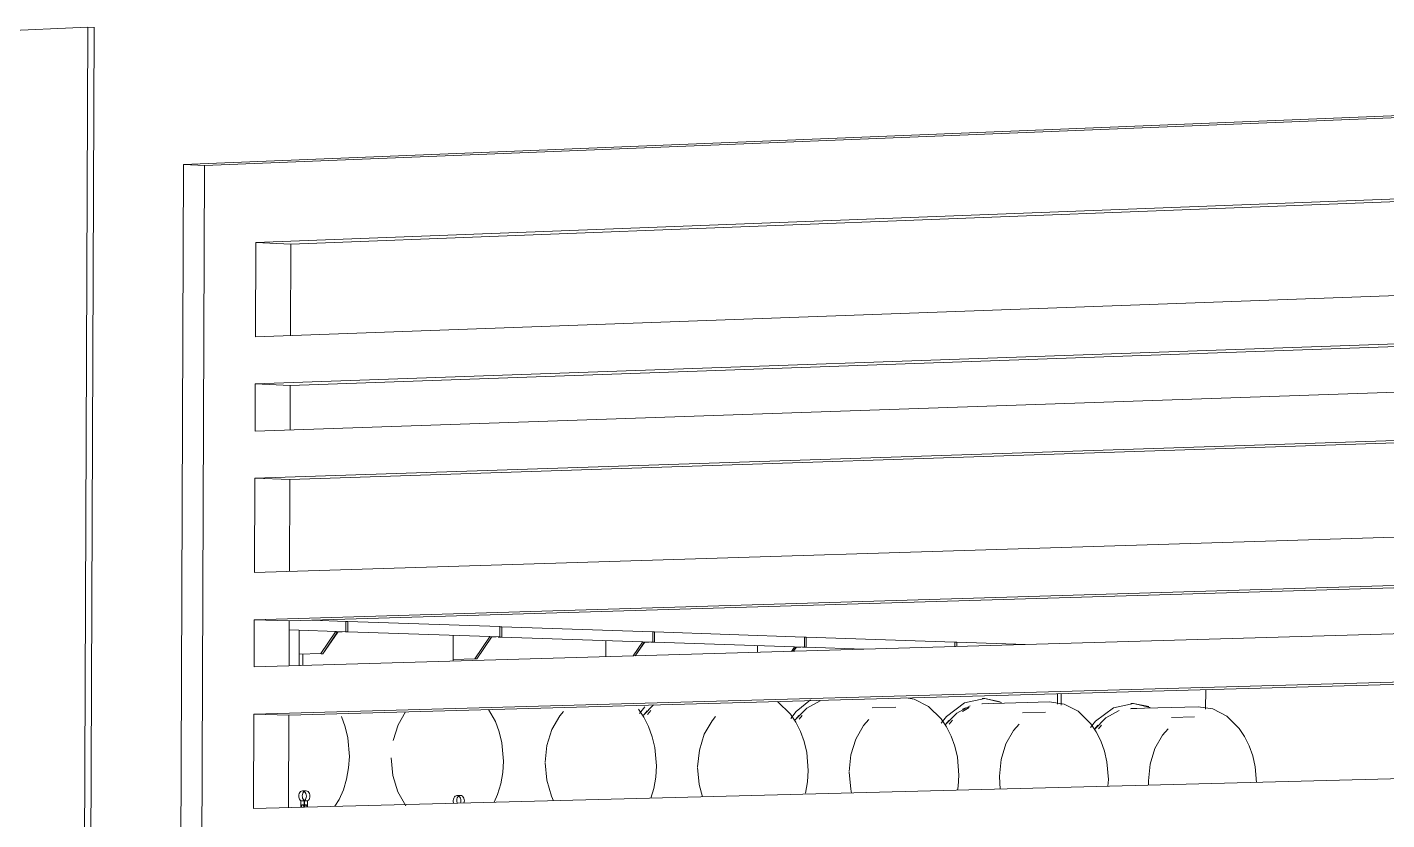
# Model space of a CAD drawing. Header units: metres. Extents: x -144 to 1000, y -717 to 29.
# Drawn here: x 11.7626 to 12.1905, y -563.7582 to -563.5087 of the extents above; entities that cross this region are included whole.
import ezdxf

# ---------------------------------------------------------------- set-up
doc = ezdxf.new("R2010")
doc.units = ezdxf.units.M
doc.layers.add('A-WALL', color=4, linetype='Continuous', lineweight=9)
doc.layers.add('E-ELEC-FIXT', color=7, linetype='Continuous', lineweight=9)

msp = doc.modelspace()

# ---------------------------------------------------------------- linework, layer by layer
at = {"layer": 'A-WALL', "lineweight": 9}
for p, q in [((11.78162, -563.50878), (10.87591, -563.54798)), ((11.77845, -564.294), (11.78162, -563.50878)), ((11.78364, -563.50869), (11.78047, -564.29403)), ((11.78162, -563.50878), (11.78364, -563.50888)), ((11.8118, -563.55194), (12.7868, -563.51279)), ((12.78639, -563.51341), (11.81842, -563.55224)), ((11.8345, -563.57651), (12.7799, -563.54024)), ((12.77919, -563.54122), (11.84553, -563.57699)), ((11.80902, -564.24975), (11.8118, -563.55194)), ((11.8118, -563.55194), (11.81843, -563.55224)), ((11.81842, -563.55224), (11.81565, -564.24969)), ((12.77984, -563.57187), (11.83439, -563.60619)), ((11.83439, -563.60619), (11.8345, -563.57651)), ((11.84553, -563.57699), (11.8345, -563.57651)), ((11.84553, -563.57699), (11.84541, -563.60579)), ((11.83433, -563.62103), (12.77981, -563.58769)), ((12.7791, -563.5886), (11.84535, -563.62147)), ((12.77978, -563.60351), (11.83427, -563.63587)), ((11.83421, -563.65071), (12.77975, -563.61933)), ((11.83427, -563.63587), (11.83433, -563.62103)), ((11.84535, -563.62147), (11.83433, -563.62103)), ((12.77904, -563.62019), (11.84524, -563.65112)), ((11.84535, -563.62147), (11.8453, -563.63549)), ((11.83409, -563.68039), (11.83421, -563.65071)), ((12.77969, -563.65098), (11.83409, -563.68039)), ((11.84524, -563.65112), (11.83421, -563.65071)), ((11.84524, -563.65112), (11.84512, -563.68005)), ((11.83404, -563.69523), (12.77965, -563.6668)), ((12.77894, -563.66758), (11.84506, -563.69561)), ((12.77962, -563.68263), (11.83398, -563.71008)), ((11.83398, -563.71008), (11.83404, -563.69523)), ((11.84506, -563.69561), (11.83404, -563.69523)), ((11.83392, -563.72492), (12.77959, -563.69845)), ((12.77888, -563.69917), (11.84495, -563.72527)), ((11.84506, -563.69561), (11.84501, -563.70976)), ((11.8338, -563.75461), (11.83392, -563.72492)), ((11.84495, -563.72527), (11.83392, -563.72492)), ((11.84495, -563.72527), (11.84483, -563.75433)), ((12.77953, -563.73011), (11.8338, -563.75461))]:
    msp.add_line(p, q, dxfattribs=at)
at = {"layer": 'E-ELEC-FIXT'}
for p, q in [((11.84509, -563.6984), (11.86289, -563.699)), ((11.84811, -563.70966), (11.84816, -563.69851)), ((11.8629, -563.69575), (11.85229, -563.69539)), ((11.85502, -563.70589), (11.85963, -563.69906)), ((11.86023, -563.69908), (11.85562, -563.70591)), ((11.86028, -563.69912), (11.85566, -563.70594)), ((11.86173, -563.699), (11.85963, -563.69906)), ((11.86293, -563.69904), (11.86275, -563.69903)), ((11.86293, -563.69904), (11.86275, -563.69905)), ((11.86289, -563.699), (11.8629, -563.69575)), ((11.86293, -563.69904), (11.86349, -563.69902)), ((11.8635, -563.69577), (11.86294, -563.69579)), ((11.86349, -563.69902), (11.8635, -563.69577)), ((11.86349, -563.69902), (11.91134, -563.70064)), ((11.91135, -563.6974), (11.8635, -563.69577)), ((11.91134, -563.70064), (11.91135, -563.6974)), ((11.91195, -563.69742), (11.9114, -563.69744)), ((11.91194, -563.70066), (11.91195, -563.69742)), ((11.95944, -563.69904), (11.91195, -563.69742)), ((11.95943, -563.70226), (11.95944, -563.69904)), ((11.96003, -563.69906), (11.95948, -563.69908)), ((11.96002, -563.70228), (11.96003, -563.69906)), ((12.00716, -563.70066), (11.96003, -563.69906)), ((11.89659, -563.70826), (11.89662, -563.70014)), ((11.90348, -563.7075), (11.90809, -563.7007)), ((11.90869, -563.70072), (11.90408, -563.70752)), ((11.90873, -563.70075), (11.90412, -563.70755)), ((11.91019, -563.70064), (11.90809, -563.7007)), ((11.91138, -563.70068), (11.91079, -563.70066)), ((11.91138, -563.70068), (11.91194, -563.70066)), ((11.91194, -563.70066), (11.95943, -563.70226)), ((11.9447, -563.70686), (11.94472, -563.70177)), ((11.95326, -563.70662), (11.95618, -563.70232)), ((11.95678, -563.70234), (11.95388, -563.7066)), ((11.95681, -563.70238), (11.95394, -563.7066)), ((11.95828, -563.70226), (11.95618, -563.70232)), ((11.95946, -563.7023), (11.95887, -563.70228)), ((11.95946, -563.7023), (11.96002, -563.70228)), ((11.96002, -563.70228), (12.00715, -563.70387)), ((11.99244, -563.70548), (11.99245, -563.70338)), ((12.00715, -563.70387), (12.00716, -563.70066)), ((12.00775, -563.70068), (12.00719, -563.7007)), ((12.00773, -563.70389), (12.00775, -563.70068)), ((12.05451, -563.70227), (12.00775, -563.70068)), ((12.05451, -563.70368), (12.05451, -563.70227)), ((12.0551, -563.70229), (12.05454, -563.70231)), ((12.05509, -563.70366), (12.0551, -563.70229)), ((12.07679, -563.70303), (12.0551, -563.70229)), ((11.84813, -563.70609), (11.85502, -563.70589)), ((11.84933, -563.70609), (11.84932, -563.70963)), ((11.85562, -563.70591), (11.85502, -563.70589)), ((11.85566, -563.70594), (11.85506, -563.70592)), ((11.89659, -563.7077), (11.90348, -563.7075)), ((11.90408, -563.70752), (11.90348, -563.7075)), ((11.90412, -563.70755), (11.90352, -563.70753)), ((12.00306, -563.70517), (12.00391, -563.70393)), ((12.0045, -563.70395), (12.00368, -563.70515)), ((12.00453, -563.70399), (12.00373, -563.70515)), ((12.006, -563.70387), (12.00391, -563.70393)), ((12.00718, -563.70391), (12.00659, -563.70389)), ((12.00718, -563.70391), (12.00773, -563.70389)), ((12.00773, -563.70389), (12.02592, -563.70451)), ((12.00461, -563.72413), (12.00911, -563.72046)), ((12.00789, -563.72306), (12.01215, -563.72079)), ((12.03921, -563.71984), (12.04176, -563.72022)), ((12.04176, -563.72022), (12.04622, -563.72252)), ((12.05752, -563.72139), (12.0639, -563.72006)), ((12.06308, -563.72006), (12.06395, -563.72006)), ((12.0639, -563.72006), (12.06921, -563.7213)), ((12.06395, -563.72006), (12.06873, -563.72103)), ((12.08677, -563.72184), (12.08679, -563.71851)), ((12.08795, -563.71848), (12.08793, -563.72209)), ((12.13343, -563.72333), (12.13345, -563.71721)), ((11.8816, -563.72421), (11.87929, -563.72825)), ((11.90775, -563.72352), (11.90997, -563.72727)), ((11.9313, -563.72412), (11.93015, -563.72549)), ((11.95493, -563.72336), (11.95666, -563.72591)), ((11.95525, -563.72477), (11.95698, -563.7226)), ((11.95658, -563.72524), (11.9597, -563.72198)), ((11.95673, -563.72506), (11.95773, -563.72385)), ((11.95884, -563.72382), (11.95783, -563.72503)), ((11.99874, -563.72098), (12.00274, -563.7249)), ((12.00274, -563.7249), (12.00446, -563.72745)), ((12.0029, -563.72629), (12.00461, -563.72413)), ((12.00423, -563.72676), (12.00789, -563.72306)), ((12.02853, -563.72298), (12.0359, -563.72277)), ((12.04622, -563.72252), (12.05019, -563.72643)), ((12.05151, -563.72827), (12.05514, -563.72458)), ((12.05189, -563.72565), (12.05752, -563.72139)), ((12.05514, -563.72458), (12.05937, -563.72232)), ((12.05902, -563.72287), (12.05687, -563.7241)), ((12.05694, -563.72341), (12.05791, -563.72291)), ((12.065, -563.72163), (12.06296, -563.72172)), ((12.06313, -563.72165), (12.08425, -563.72107)), ((12.07577, -563.7245), (12.08308, -563.7243)), ((12.08425, -563.72107), (12.08892, -563.72175)), ((12.08892, -563.72175), (12.09334, -563.72405)), ((12.09334, -563.72405), (12.09728, -563.72794)), ((12.09881, -563.72716), (12.1044, -563.72292)), ((12.10204, -563.72609), (12.10623, -563.72384)), ((12.1044, -563.72292), (12.11073, -563.72159)), ((12.11183, -563.72315), (12.10981, -563.72324)), ((12.10992, -563.72159), (12.11077, -563.72159)), ((12.10997, -563.72318), (12.13108, -563.72259)), ((12.11073, -563.72159), (12.11601, -563.72282)), ((12.11077, -563.72159), (12.11552, -563.72255)), ((12.13108, -563.72259), (12.13571, -563.72328)), ((12.13571, -563.72328), (12.1401, -563.72557)), ((11.86144, -563.72572), (11.86262, -563.72894)), ((11.86262, -563.72894), (11.86345, -563.7324)), ((11.87929, -563.72825), (11.87772, -563.73326)), ((11.90997, -563.72727), (11.91115, -563.73049)), ((11.93015, -563.72549), (11.92767, -563.72977)), ((11.95666, -563.72591), (11.95813, -563.72882)), ((11.95813, -563.72882), (11.9593, -563.73203)), ((11.97813, -563.72702), (11.97567, -563.73128)), ((11.97922, -563.72572), (11.97813, -563.72702)), ((12.00437, -563.72658), (12.00537, -563.72538)), ((12.00446, -563.72745), (12.00593, -563.73035)), ((12.00648, -563.72535), (12.00547, -563.72655)), ((12.02575, -563.72854), (12.02331, -563.73278)), ((12.02745, -563.7266), (12.02575, -563.72854)), ((12.05019, -563.72643), (12.0519, -563.72897)), ((12.05024, -563.72773), (12.05189, -563.72565)), ((12.05165, -563.72809), (12.05264, -563.72689)), ((12.0519, -563.72897), (12.05335, -563.73186)), ((12.05375, -563.72686), (12.05275, -563.72806)), ((12.07472, -563.72809), (12.07301, -563.73004)), ((12.09725, -563.72911), (12.09881, -563.72716)), ((12.09728, -563.72794), (12.09898, -563.73048)), ((12.09843, -563.72977), (12.10204, -563.72609)), ((12.09857, -563.72959), (12.09955, -563.7284)), ((12.10066, -563.72837), (12.09967, -563.72956)), ((12.12266, -563.72601), (12.12991, -563.72581)), ((12.1401, -563.72557), (12.14402, -563.72945)), ((12.14402, -563.72945), (12.1457, -563.73198)), ((11.86345, -563.7324), (11.86396, -563.73822)), ((11.91115, -563.73049), (11.91197, -563.73394)), ((11.92767, -563.72977), (11.9261, -563.73479)), ((11.9593, -563.73203), (11.96011, -563.73548)), ((11.97567, -563.73128), (11.97411, -563.73629)), ((12.00593, -563.73035), (12.00708, -563.73355)), ((12.00708, -563.73355), (12.00789, -563.73699)), ((12.02331, -563.73278), (12.02176, -563.73777)), ((12.05335, -563.73186), (12.0545, -563.73506)), ((12.07301, -563.73004), (12.07059, -563.73427)), ((12.09898, -563.73048), (12.10042, -563.73337)), ((12.10042, -563.73337), (12.10156, -563.73656)), ((12.11991, -563.73153), (12.1175, -563.73575)), ((12.12163, -563.72956), (12.11991, -563.73153)), ((12.1457, -563.73198), (12.14714, -563.73486)), ((11.91197, -563.73394), (11.91247, -563.7397)), ((11.9261, -563.73479), (11.92555, -563.7401)), ((11.96011, -563.73548), (11.9606, -563.74118)), ((11.97411, -563.73629), (11.97357, -563.74157)), ((12.00789, -563.73699), (12.00837, -563.74264)), ((12.02176, -563.73777), (12.02123, -563.74303)), ((12.0545, -563.73506), (12.0553, -563.73849)), ((12.07059, -563.73427), (12.06905, -563.73924)), ((12.10156, -563.73656), (12.10236, -563.73999)), ((12.1175, -563.73575), (12.11598, -563.7407)), ((12.14714, -563.73486), (12.14827, -563.73805)), ((12.14827, -563.73805), (12.14905, -563.74147)), ((11.86374, -563.74186), (11.86311, -563.7454)), ((11.86396, -563.73822), (11.86374, -563.74186)), ((11.87716, -563.73874), (11.87767, -563.74422)), ((11.91247, -563.7397), (11.91225, -563.74334)), ((11.92555, -563.74022), (11.92606, -563.74568)), ((11.9606, -563.74118), (11.96038, -563.74481)), ((11.97357, -563.74169), (11.97407, -563.74713)), ((12.0553, -563.73849), (12.05577, -563.7441)), ((12.06905, -563.73924), (12.06852, -563.74449)), ((12.10236, -563.73999), (12.10282, -563.74554)), ((12.11598, -563.7407), (12.11545, -563.74592)), ((12.14905, -563.74147), (12.14946, -563.74644)), ((11.86311, -563.7454), (11.8621, -563.74874)), ((11.87767, -563.74422), (11.87921, -563.74936)), ((11.91225, -563.74334), (11.91162, -563.74687)), ((11.92606, -563.74568), (11.92759, -563.7508)), ((11.96038, -563.74481), (11.95976, -563.74833)), ((12.00815, -563.74627), (12.00753, -563.74978)), ((12.00837, -563.74264), (12.00815, -563.74627)), ((12.02122, -563.74315), (12.02173, -563.74857)), ((12.05577, -563.7441), (12.05556, -563.74771)), ((12.06852, -563.7446), (12.06878, -563.74856)), ((12.10282, -563.74554), (12.10269, -563.74765)), ((12.11545, -563.74604), (12.11548, -563.74734)), ((11.84801, -563.7507), (11.84806, -563.75028)), ((11.84804, -563.75107), (11.84801, -563.7507)), ((11.84806, -563.75028), (11.84818, -563.74989)), ((11.84818, -563.74989), (11.84837, -563.74955)), ((11.84837, -563.74955), (11.84862, -563.7493)), ((11.84862, -563.7493), (11.84891, -563.74915)), ((11.84891, -563.74915), (11.84923, -563.7491)), ((11.84917, -563.75025), (11.84913, -563.75067)), ((11.84913, -563.75067), (11.84916, -563.75104)), ((11.84929, -563.74986), (11.84917, -563.75025)), ((11.84918, -563.7491), (11.85029, -563.74907)), ((11.84923, -563.7491), (11.84954, -563.74917)), ((11.84949, -563.74953), (11.84929, -563.74986)), ((11.84974, -563.74927), (11.84949, -563.74953)), ((11.84954, -563.74917), (11.84983, -563.74934)), ((11.85003, -563.74912), (11.84974, -563.74927)), ((11.84983, -563.74934), (11.85008, -563.74961)), ((11.85034, -563.74907), (11.85003, -563.74912)), ((11.85008, -563.74961), (11.85027, -563.74995)), ((11.85027, -563.74995), (11.85039, -563.75034)), ((11.85066, -563.74914), (11.85034, -563.74907)), ((11.85039, -563.75034), (11.85043, -563.75077)), ((11.85043, -563.75077), (11.8504, -563.75114)), ((11.85095, -563.74931), (11.85066, -563.74914)), ((11.8512, -563.74958), (11.85095, -563.74931)), ((11.85139, -563.74992), (11.8512, -563.74958)), ((11.85151, -563.75032), (11.85139, -563.74992)), ((11.85155, -563.75074), (11.85151, -563.75032)), ((11.85151, -563.75111), (11.85155, -563.75074)), ((11.8621, -563.74874), (11.86074, -563.7518)), ((11.87921, -563.74936), (11.88168, -563.75381)), ((11.897, -563.751), (11.89725, -563.75075)), ((11.89725, -563.75075), (11.89754, -563.7506)), ((11.89754, -563.7506), (11.89785, -563.75055)), ((11.8978, -563.75055), (11.89892, -563.75052)), ((11.89785, -563.75055), (11.89816, -563.75061)), ((11.89837, -563.75072), (11.89812, -563.75097)), ((11.89816, -563.75061), (11.89845, -563.75079)), ((11.89866, -563.75057), (11.89837, -563.75072)), ((11.89845, -563.75079), (11.8987, -563.75105)), ((11.89897, -563.75052), (11.89866, -563.75057)), ((11.89928, -563.75059), (11.89897, -563.75052)), ((11.89957, -563.75076), (11.89928, -563.75059)), ((11.89981, -563.75102), (11.89957, -563.75076)), ((11.91061, -563.7502), (11.90953, -563.75265)), ((11.91162, -563.74687), (11.91061, -563.7502)), ((11.92759, -563.7508), (11.92825, -563.75225)), ((11.95976, -563.74833), (11.95884, -563.75138)), ((11.97407, -563.74713), (11.97512, -563.75101)), ((12.02173, -563.74857), (12.02199, -563.74977)), ((12.05556, -563.74771), (12.05535, -563.74887)), ((11.84813, -563.75142), (11.84804, -563.75107)), ((11.84828, -563.75174), (11.84813, -563.75142)), ((11.84848, -563.752), (11.84828, -563.75174)), ((11.84872, -563.7522), (11.84848, -563.752)), ((11.84871, -563.75423), (11.84872, -563.7522)), ((11.84872, -563.7522), (11.84983, -563.75217)), ((11.84893, -563.75397), (11.84894, -563.75384)), ((11.84894, -563.7541), (11.84893, -563.75397)), ((11.84894, -563.75384), (11.84897, -563.75372)), ((11.84897, -563.75422), (11.84894, -563.7541)), ((11.84897, -563.75372), (11.84903, -563.75361)), ((11.84903, -563.75361), (11.8491, -563.75353)), ((11.8491, -563.75353), (11.84918, -563.75348)), ((11.84916, -563.75104), (11.84925, -563.75139)), ((11.84918, -563.75348), (11.84927, -563.75346)), ((11.84925, -563.75139), (11.8494, -563.75171)), ((11.84927, -563.75346), (11.84936, -563.75348)), ((11.84936, -563.75348), (11.84944, -563.75352)), ((11.8494, -563.75171), (11.8496, -563.75197)), ((11.84944, -563.75352), (11.84951, -563.7536)), ((11.84951, -563.7536), (11.84957, -563.7537)), ((11.8496, -563.75408), (11.84956, -563.7542)), ((11.84957, -563.7537), (11.8496, -563.75382)), ((11.8496, -563.75197), (11.84983, -563.75217)), ((11.8496, -563.75382), (11.84961, -563.75395)), ((11.84961, -563.75395), (11.8496, -563.75408)), ((11.84995, -563.75205), (11.84971, -563.75223)), ((11.85083, -563.7522), (11.84971, -563.75223)), ((11.84971, -563.75223), (11.84971, -563.7542)), ((11.84983, -563.75217), (11.84983, -563.7542)), ((11.84994, -563.75387), (11.84992, -563.754)), ((11.84992, -563.754), (11.84993, -563.75413)), ((11.84993, -563.75413), (11.84997, -563.75425)), ((11.84997, -563.75375), (11.84994, -563.75387)), ((11.85015, -563.75179), (11.84995, -563.75205)), ((11.85002, -563.75364), (11.84997, -563.75375)), ((11.8501, -563.75356), (11.85002, -563.75364)), ((11.85018, -563.75351), (11.8501, -563.75356)), ((11.8503, -563.75148), (11.85015, -563.75179)), ((11.85027, -563.75349), (11.85018, -563.75351)), ((11.85035, -563.75351), (11.85027, -563.75349)), ((11.8504, -563.75114), (11.8503, -563.75148)), ((11.85044, -563.75355), (11.85035, -563.75351)), ((11.85051, -563.75363), (11.85044, -563.75355)), ((11.85056, -563.75373), (11.85051, -563.75363)), ((11.85059, -563.75385), (11.85056, -563.75373)), ((11.85056, -563.75423), (11.85059, -563.75411)), ((11.85061, -563.75398), (11.85059, -563.75385)), ((11.85059, -563.75411), (11.85061, -563.75398)), ((11.85082, -563.75417), (11.85083, -563.7522)), ((11.85083, -563.7522), (11.85107, -563.75202)), ((11.85107, -563.75202), (11.85127, -563.75176)), ((11.85127, -563.75176), (11.85142, -563.75146)), ((11.85142, -563.75146), (11.85151, -563.75111)), ((11.86074, -563.7518), (11.85943, -563.75395)), ((11.89665, -563.75214), (11.89669, -563.75172)), ((11.89668, -563.75251), (11.89665, -563.75214)), ((11.89677, -563.75286), (11.89668, -563.75251)), ((11.89669, -563.75172), (11.89681, -563.75133)), ((11.89681, -563.75133), (11.897, -563.751)), ((11.8978, -563.75169), (11.89776, -563.75211)), ((11.89776, -563.75211), (11.89779, -563.75248)), ((11.89779, -563.75248), (11.89788, -563.75283)), ((11.89793, -563.7513), (11.8978, -563.75169)), ((11.89812, -563.75097), (11.89793, -563.7513)), ((11.8987, -563.75105), (11.89889, -563.75139)), ((11.89889, -563.75139), (11.89901, -563.75179)), ((11.89901, -563.75258), (11.89892, -563.75292)), ((11.89901, -563.75179), (11.89905, -563.75221)), ((11.89905, -563.75221), (11.89901, -563.75258)), ((11.9, -563.75136), (11.89981, -563.75102)), ((11.90012, -563.75176), (11.9, -563.75136)), ((11.90003, -563.75289), (11.90013, -563.75255)), ((11.90016, -563.75218), (11.90012, -563.75176)), ((11.90013, -563.75255), (11.90016, -563.75218))]:
    msp.add_line(p, q, dxfattribs=at)

doc.saveas('drawing.dxf')
